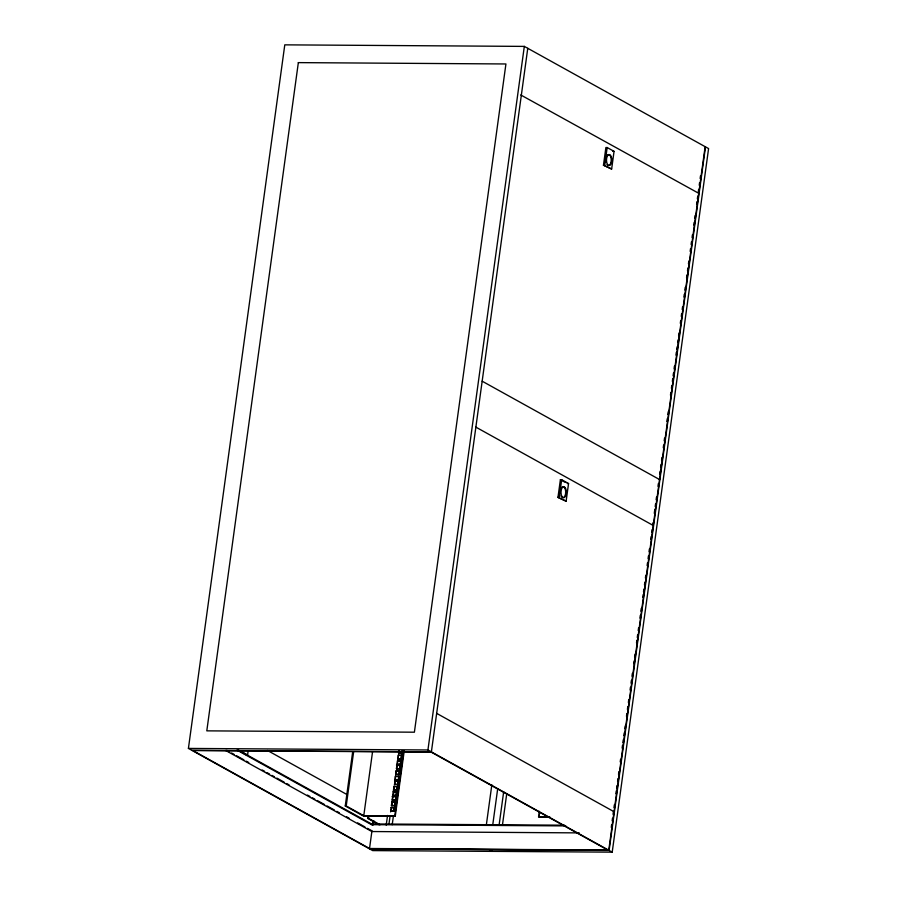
<?xml version="1.0" encoding="UTF-8"?>
<svg xmlns="http://www.w3.org/2000/svg" width="897" height="897" viewBox="0 0 897 897"><rect width="100%" height="100%" fill="white"/><g stroke="black" fill="none" stroke-linecap="round" stroke-linejoin="round"><path stroke-width="1.35" d="M188.415 748.423L284.786 44.85L524.319 46.397L705.143 146.671L608.76 850.244L369.239 848.685L188.415 748.423L427.936 749.97L608.76 850.244M238.176 750.385L246.619 755.061L247.572 755.072L248.144 750.901M404.222 750.946L395.274 816.192L363.341 815.99L345.255 805.966L352.678 751.821M395.274 816.192L363.778 815.709L346.22 805.966L353.631 751.821M363.778 815.709L372.535 751.843M379.128 824.747L367.647 818.378L368.028 815.597M380.081 824.747L368.611 818.378L368.981 815.608M565.816 825.902L371.425 824.646L371.515 823.939L238.299 750.071M372.625 823.928L373.006 821.181M369.53 848.506L192.844 750.52L431.087 752.067L607.785 850.042L369.53 848.506L371.851 831.541L225.629 750.453M372.816 825.296L373.387 821.125M373.186 824.511L373.724 820.598M386.203 825.15L387.538 815.44M388.917 824.388L390.06 816.068M390.632 811.908L391.137 807.412L394.837 807.715L391.137 807.412M391.406 805.394L395.117 805.708L391.406 805.394L392.146 800.819M392.168 799.855L392.651 796.312L395.846 796.334L395.88 800.158L392.168 799.855L395.364 799.866M396.979 792.141L393.267 791.827L396.979 792.141L396.496 795.673L392.785 795.359L394.03 786.277L397.741 786.591L397.416 788.945M394.781 780.738L394.815 784.55L394.781 780.738L398.201 780.861M398.627 780.087L398.593 776.264L395.398 776.241L395.431 780.065L394.915 779.785L395.566 775.86M395.678 774.234L399.389 774.537L395.678 774.234L396.328 770.321M400.466 766.632L400.152 768.987L396.44 768.684L397.539 760.656L401.251 760.97L400.925 763.325M397.842 759.221L398.414 755.061M398.571 753.099L402.282 753.402L398.571 753.099L398.896 750.744M391.159 811.236L390.644 810.944L394.355 811.258L391.159 811.236L391.653 807.704M391.922 805.685L391.888 801.862L395.084 801.884L394.602 805.416M392.684 800.135L392.651 796.312M393.301 795.65L393.783 792.118M397.248 790.122L394.063 790.1L394.03 786.277M396.194 774.515L396.16 770.702L399.871 771.005L396.676 770.983M396.956 768.964L396.923 765.152M397.573 764.479L397.057 764.199L400.757 764.502L397.573 764.479L397.539 760.656M398.324 758.929L397.808 758.649L401.52 758.952L398.324 758.929L398.29 755.117L402.002 755.42L398.817 755.397M399.087 753.39L399.412 751.024M393.839 810.966L394.321 807.435M396.463 791.849L395.981 795.381L392.785 795.359M397.225 786.299L396.732 789.831L393.548 789.82L394.063 790.1M398.873 774.257L399.356 770.714M400.152 768.987L400.118 765.175L400.634 765.455L397.438 765.433M400.241 764.21L400.735 760.678M401.004 758.671L401.486 755.139M401.766 753.121L402.091 750.767M392.213 824.713L393.346 816.393M394.108 810.854L395.061 803.925M395.442 801.144L396.766 791.446M397.147 788.676L398.672 777.576M399.053 774.806L402.271 751.238M394.758 815.911L403.706 750.654M427.936 749.97L524.319 46.397M527.761 48.315L431.39 751.877L191.857 750.329M486.331 825.016L491.836 784.808M492.767 824.679L497.712 788.598M499.102 825.094L503.666 791.827M502.398 825.431L506.76 793.542M557.968 497.364L560.39 479.693L561.668 479.704L568.552 483.528L566.13 501.199L557.968 497.364L566.13 501.199M603.468 165.194L605.89 147.523L607.168 147.534L614.053 151.358L611.642 169.028L603.468 165.194L611.642 169.028M559.246 497.375L561.668 479.704M604.746 165.205L607.168 147.534M549.951 817.189L538.996 817.122L539.243 811.28M539.187 815.732L539.568 812.962M611.261 827.359L611.619 824.747M612.158 820.845L612.505 818.232M613.043 814.319L613.402 811.718L614.041 811.718L436.66 713.362M613.974 807.569L614.355 804.8M615.869 793.744L616.239 790.975M616.62 788.216L617.001 785.447M617.573 781.298L617.955 778.529M618.515 774.38L618.896 771.622M620.219 761.934L620.601 759.176M622.114 748.109L622.496 745.34M622.877 742.581L623.258 739.812M623.819 735.663L624.2 732.905M624.772 728.756L625.142 725.987M626.476 716.311L626.846 713.541M627.418 709.392L627.799 706.623M628.371 702.474L628.741 699.716M630.075 690.04L630.445 687.27M631.017 683.122L631.398 680.352M631.97 676.203L632.34 673.445M633.674 663.758L634.044 660.999M634.616 656.851L634.998 654.081M636.511 643.014L636.892 640.256M637.274 637.487L637.644 634.728M638.216 630.58L638.597 627.81M639.92 618.134L640.301 615.364M640.873 611.216L641.243 608.446M642.768 597.391L643.138 594.621M643.519 591.852L643.9 589.094M644.472 584.945L644.842 582.175M645.414 578.027L645.795 575.269M647.118 565.581L647.499 562.823M648.071 558.674L648.441 555.905M649.013 551.756L649.394 548.986M650.717 539.31L651.099 536.552M651.671 532.403L652.041 529.634M652.982 522.783L652.612 525.485L653.251 525.485L475.87 427.129M654.283 513.319L654.832 509.272M655.202 506.57L655.572 503.867M656.133 499.808L656.503 497.106M657.983 486.297L658.353 483.595M659.665 474.02L660.046 471.25M660.607 467.102L660.988 464.332M661.56 460.183L661.941 457.425M663.264 447.738L663.645 444.979M664.206 440.831L664.587 438.061M666.863 421.467L667.245 418.708M667.805 414.56L668.187 411.79M670.463 395.196L670.833 392.426M671.404 388.278L671.786 385.519M672.358 381.371L672.728 378.601M673.109 375.843L673.49 373.074M674.062 368.925L674.432 366.155M675.957 355.1L676.327 352.33M676.708 349.561L677.089 346.803M677.661 342.654L678.031 339.885M678.603 335.736L678.984 332.966M680.307 323.29L680.688 320.532M681.26 316.383L681.63 313.614M682.202 309.465L682.583 306.696M683.906 297.019L684.288 294.25M684.86 290.101L685.23 287.343M686.564 277.666L686.934 274.897M687.506 270.748L687.887 267.979M688.459 263.83L688.829 261.072M690.163 251.384L690.533 248.626M691.105 244.477L691.486 241.708M692.058 237.559L692.428 234.79M693.762 225.113L694.132 222.355M694.704 218.206L695.085 215.437M696.599 204.37L696.98 201.612M697.361 198.842L697.731 196.073M698.303 191.969L698.662 189.278M699.223 185.231L699.593 182.54M700.142 178.503L700.512 175.812M609.108 850.434L705.491 146.861L708.585 148.577L612.214 852.15L372.681 850.603L369.586 848.887L609.108 850.434L612.214 852.15M520.731 94.947L698.752 193.315M612.786 151.346L614.053 151.358M658.903 479.547L659.542 479.547L482.16 381.191M567.274 483.517L568.552 483.528M398.055 760.948L401.251 760.97M396.552 764.894L400.387 764.928M396.721 764.995L400.555 765.018M396.508 765.253L400.511 765.376M396.44 768.684L399.636 768.707M395.913 776.533L399.109 776.555M394.915 779.785L398.111 779.796M394.545 780.928L398.492 781.04L397.976 780.749L397.494 784.292L394.299 784.27M394.545 786.568L397.741 786.591M392.46 796.166L396.283 796.188M392.236 796.424L396.239 796.536M393.166 796.603L396.362 796.626M392.404 802.153L395.599 802.176M345.255 805.966L346.22 805.966M538.48 816.842L549.547 816.909M367.647 818.378L368.611 818.378M371.515 823.939L564.516 825.195M371.851 831.541L579.271 832.887M560.39 479.693L564.987 482.25M489.347 849.661L492.442 851.376M267.497 750.486L347.016 794.574M239.376 750.52L247.572 755.072M236.987 750.105L371.425 824.646M226.728 750.307L229.172 751.664M231.617 753.02L234.061 754.377M236.505 755.734L243.849 759.804M246.294 761.161L248.738 762.517M262.204 769.974L264.649 771.33M267.093 772.687L269.537 774.044M271.982 775.4L274.437 776.757M276.881 778.114L284.214 782.184M286.67 783.541L289.114 784.897M307.458 795.078L309.913 796.435M312.358 797.792L314.802 799.149M317.246 800.505L324.591 804.575M327.035 805.932L334.379 810.002M336.824 811.359L339.268 812.716M346.612 816.786L349.056 818.142M357.623 822.885L364.956 826.956M367.4 828.312L372.3 831.026M606.764 155.932A5.494 2.68 -89.6 0 1 610.386 156.056A5.494 2.68 -89.6 0 1 610.61 163.456A5.494 2.68 -89.6 0 1 607.022 164.622M606.114 162.492A5.494 2.68 -89.6 0 1 605.89 161.135M605.991 158.298A5.494 2.68 -89.6 0 1 606.305 157.009M561.264 488.103A5.494 2.68 -89.6 0 1 565.659 491.119A5.494 2.68 -89.6 0 1 562.15 497.42M561.522 496.792A5.494 2.68 -89.6 0 1 560.995 495.85M560.39 493.305A5.494 2.68 -89.6 0 1 560.479 490.468M298.342 62.622L206.803 730.853L414.392 732.199L505.93 63.967L298.342 62.622M611.384 163.075A5.494 2.68 -89.6 0 0 609.355 154.564A5.494 2.68 -89.6 0 0 606.753 162.503A5.494 2.68 -89.6 0 0 611.384 163.075M565.884 495.245A5.494 2.68 -89.6 0 0 563.854 486.735A5.494 2.68 -89.6 0 0 561.242 494.673A5.494 2.68 -89.6 0 0 565.884 495.245"/></g></svg>
